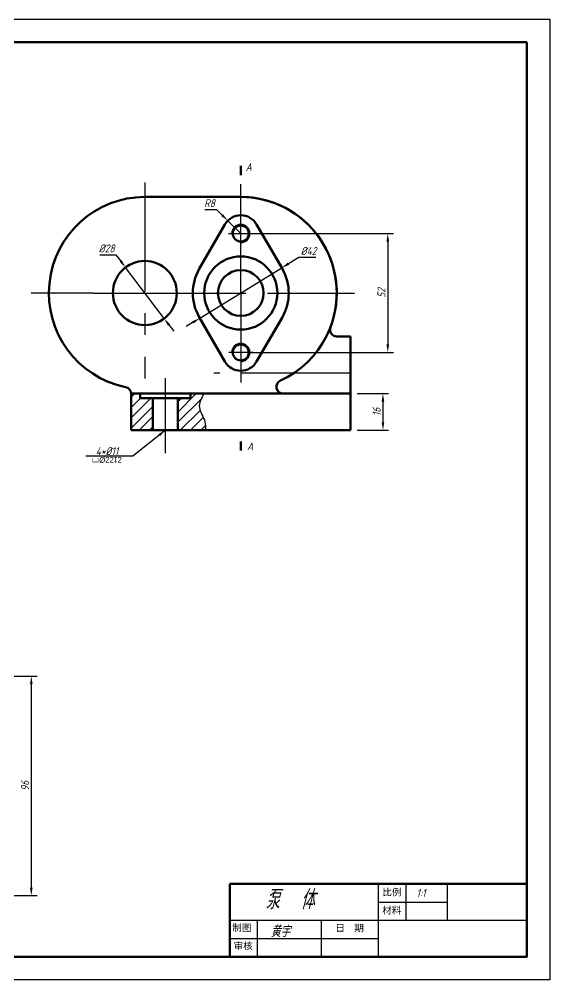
# Model space of a CAD drawing. Header units: millimetres. Extents: x 96 to 4157, y -1988 to 195.
# Drawn here: x 2459.9 to 2692.2, y -703.7 to -283.7 of the extents above; entities that cross this region are included whole.
import ezdxf

# ---------------------------------------------------------------- set-up
doc = ezdxf.new("R2010")
doc.units = ezdxf.units.MM
doc.header["$LTSCALE"] = 1.5
doc.linetypes.add('CENTER', pattern=[50.8, 31.75, -6.35, 6.35, -6.35])
for name, color, linetype, lineweight in [('点画线', 7, 'CENTER', 25), ('粗实线', 7, 'Continuous', 50), ('细线', 7, 'Continuous', 25)]:
    doc.layers.add(name, color=color, linetype=linetype, lineweight=lineweight)
doc.styles.get("Standard").update_dxf_attribs({"font": 'gbeitc.shx', "bigfont": 'gbcbig.shx'})
doc.styles.add('宋体', font='gbeitc.shx', dxfattribs={"bigfont": 'gbcbig.shx'})
doc.dimstyles.new('半径', dxfattribs={"dimtxt": 3.5, "dimasz": 3.5, "dimexe": 2.5, "dimexo": 3, "dimgap": 1, "dimtad": 1, "dimtoh": 1, "dimdsep": 46, "dimtxsty": '宋体', "dimblk1": 'NONE', "dimsah": 1, "dimcen": 2.5, "dimclrd": 7, "dimclre": 7, "dimclrt": 7, "dimadec": 0, "dimazin": 0, "dimtfac": 1, "dimtmove": 0, "dimatfit": 3, "dimfxl": 1, "dimarcsym": 0})
doc.dimstyles.new('直径', dxfattribs={"dimtxt": 3.5, "dimasz": 3.5, "dimexe": 2.5, "dimexo": 3, "dimgap": 1, "dimtad": 1, "dimtoh": 1, "dimdsep": 46, "dimtxsty": '宋体', "dimcen": 2.5, "dimclrd": 7, "dimclre": 7, "dimclrt": 7, "dimadec": 0, "dimazin": 0, "dimtfac": 1, "dimtmove": 0, "dimatfit": 3, "dimfxl": 1, "dimarcsym": 0})
doc.dimstyles.new('长度', dxfattribs={"dimtxt": 3.5, "dimasz": 3.5, "dimexe": 2.5, "dimexo": 3, "dimgap": 1, "dimtad": 1, "dimdsep": 46, "dimtxsty": '宋体', "dimcen": 2.5, "dimclrd": 7, "dimclre": 7, "dimclrt": 7, "dimadec": 0, "dimazin": 0, "dimtfac": 1, "dimtmove": 0, "dimatfit": 3, "dimfxl": 1, "dimarcsym": 0})

# ---------------------------------------------------------------- blocks, each defined once
blk = doc.blocks.new('*D10')
at = {"layer": 'Defpoints', "color": 0, "transparency": 16777216}
for p in [(2506.48, -392.22), (2523.36, -414.57)]:
    blk.add_point(p, dxfattribs=at)
at = {"layer": '细线', "color": 7, "lineweight": -2, "transparency": 16777216}
for p, q in [((2495.21, -386.64), (2502.26, -386.64)), ((2502.26, -386.64), (2504.37, -389.43)), ((2523.36, -414.57), (2506.48, -392.22)), ((2525.47, -417.36), (2527.58, -420.15))]:
    blk.add_line(p, q, dxfattribs=at)
at = {"layer": '细线', "color": 7, "transparency": 16777216}
for points in [[(2504.84, -389.08), (2503.91, -389.78), (2506.48, -392.22)], [(2525.93, -417.01), (2525, -417.71), (2523.36, -414.57)]]:
    blk.add_solid(points, dxfattribs=at)
at = {"layer": '细线', "color": 7, "transparency": 16777216, "insert": (2498.24, -383.89), "char_height": 3.5, "attachment_point": 5, "style": '宋体'}
blk.add_mtext('%%c28', dxfattribs=at)
blk = doc.blocks.new('*D11')
at = {"layer": 'Defpoints', "color": 0, "transparency": 16777216}
for p in [(2574.82, -392.41), (2539.02, -414.38)]:
    blk.add_point(p, dxfattribs=at)
at = {"layer": '细线', "color": 7, "lineweight": -2, "transparency": 16777216}
for p, q in [((2582.35, -387.8), (2577.8, -390.58)), ((2589.76, -387.8), (2582.35, -387.8)), ((2539.02, -414.38), (2574.82, -392.41)), ((2536.04, -416.21), (2533.05, -418.04))]:
    blk.add_line(p, q, dxfattribs=at)
blk.add_arc((2556.92, -403.39), 21, 30, 38.3499, dxfattribs=at)
at = {"layer": '细线', "color": 7, "transparency": 16777216}
for points in [[(2577.5, -390.09), (2578.11, -391.08), (2574.82, -392.41)], [(2535.73, -415.71), (2536.34, -416.7), (2539.02, -414.38)]]:
    blk.add_solid(points, dxfattribs=at)
at = {"layer": '细线', "color": 7, "transparency": 16777216, "insert": (2586.56, -385.05), "char_height": 3.5, "attachment_point": 5, "style": '宋体'}
blk.add_mtext('%%c42', dxfattribs=at)
blk = doc.blocks.new('*D12')
at = {"layer": 'Defpoints', "color": 0, "transparency": 16777216}
for p in [(2551.22, -371.78), (2556.92, -377.39)]:
    blk.add_point(p, dxfattribs=at)
at = {"layer": '细线', "color": 7, "lineweight": -2, "transparency": 16777216}
for p, q in [((2541.22, -366.87), (2546.23, -366.87)), ((2546.23, -366.87), (2548.73, -369.32)), ((2556.92, -377.39), (2551.22, -371.78))]:
    blk.add_line(p, q, dxfattribs=at)
at = {"layer": '细线', "color": 7, "transparency": 16777216}
blk.add_solid([(2549.14, -368.91), (2548.32, -369.74), (2551.22, -371.78)], dxfattribs=at)
at = {"layer": '细线', "color": 7, "transparency": 16777216, "insert": (2543.23, -364.12), "char_height": 3.5, "attachment_point": 5, "style": '宋体'}
blk.add_mtext('R8', dxfattribs=at)
blk = doc.blocks.new('_None')
blk = doc.blocks.new('*D13')
at = {"layer": 'Defpoints', "color": 0, "transparency": 16777216}
for p in [(2604.92, -447.39), (2604.92, -463.39), (2619.15, -463.39)]:
    blk.add_point(p, dxfattribs=at)
at = {"layer": '细线', "color": 7, "lineweight": -2, "transparency": 16777216}
for p, q in [((2607.92, -447.39), (2621.65, -447.39)), ((2619.15, -450.89), (2619.15, -459.89)), ((2607.92, -463.39), (2621.65, -463.39))]:
    blk.add_line(p, q, dxfattribs=at)
at = {"layer": '细线', "color": 7, "transparency": 16777216}
for points in [[(2618.57, -450.89), (2619.73, -450.89), (2619.15, -447.39)], [(2618.57, -459.89), (2619.73, -459.89), (2619.15, -463.39)]]:
    blk.add_solid(points, dxfattribs=at)
at = {"layer": '细线', "color": 7, "transparency": 16777216, "insert": (2616.4, -455.39), "char_height": 3.5, "attachment_point": 5, "rotation": 90, "style": '宋体'}
blk.add_mtext('16', dxfattribs=at)
blk = doc.blocks.new('*D14')
at = {"layer": 'Defpoints', "color": 0, "transparency": 16777216}
for p in [(2556.92, -377.39), (2556.92, -429.39), (2621.26, -429.39)]:
    blk.add_point(p, dxfattribs=at)
at = {"layer": '细线', "color": 7, "lineweight": -2, "transparency": 16777216}
for p, q in [((2559.92, -377.39), (2623.76, -377.39)), ((2621.26, -380.89), (2621.26, -425.89)), ((2559.92, -429.39), (2623.76, -429.39))]:
    blk.add_line(p, q, dxfattribs=at)
at = {"layer": '细线', "color": 7, "transparency": 16777216}
for points in [[(2620.68, -380.89), (2621.85, -380.89), (2621.26, -377.39)], [(2620.68, -425.89), (2621.85, -425.89), (2621.26, -429.39)]]:
    blk.add_solid(points, dxfattribs=at)
at = {"layer": '细线', "color": 7, "transparency": 16777216, "insert": (2618.51, -403.39), "char_height": 3.5, "attachment_point": 5, "rotation": 90, "style": '宋体'}
blk.add_mtext('52', dxfattribs=at)
blk = doc.blocks.new('*D49')
at = {"layer": 'Defpoints', "color": 0, "transparency": 16777216}
for p in [(2424, -570.88), (2424, -666.88), (2465.22, -666.88)]:
    blk.add_point(p, dxfattribs=at)
at = {"layer": '细线', "color": 7, "lineweight": -2, "transparency": 16777216}
for p, q in [((2427, -570.88), (2467.72, -570.88)), ((2465.22, -574.38), (2465.22, -663.38)), ((2427, -666.88), (2467.72, -666.88))]:
    blk.add_line(p, q, dxfattribs=at)
at = {"layer": '细线', "color": 7, "transparency": 16777216}
for points in [[(2464.64, -574.38), (2465.8, -574.38), (2465.22, -570.88)], [(2464.64, -663.38), (2465.8, -663.38), (2465.22, -666.88)]]:
    blk.add_solid(points, dxfattribs=at)
at = {"layer": '细线', "color": 7, "transparency": 16777216, "insert": (2462.47, -618.88), "char_height": 3.5, "attachment_point": 5, "rotation": 90, "style": '宋体'}
blk.add_mtext('96', dxfattribs=at)

msp = doc.modelspace()

# ---------------------------------------------------------------- hatches: boundary and pattern name
at = {"layer": '细线'}
h = msp.add_hatch(dxfattribs=at)
h.set_pattern_fill('ANSI31', color=0)
h.set_pattern_definition([(45, (-62.8657, -2266.4404), (-2.245064, 2.245064), [])])
h.paths.add_polyline_path([(2518.421, -449.395), (2512.921, -449.395), (2512.921, -447.395), (2508.921, -447.395), (2508.921, -463.395), (2518.421, -463.395)])
edge = h.paths.add_edge_path()
edge.add_spline(control_points=[(2541.41, -463.395), (2541.468, -462.135), (2541.629, -458.618), (2537.413, -453.616), (2539.67, -449.434), (2540.771, -447.395)], knot_values=[0, 0, 0, 0, 3.7289161, 10.4178628, 16.7836222, 16.7836222, 16.7836222, 16.7836222], degree=3, periodic=0)
edge.add_line((2540.771, -447.395), (2534.921, -447.395))
edge.add_line((2534.921, -447.395), (2534.921, -449.395))
edge.add_line((2534.921, -449.395), (2529.421, -449.395))
edge.add_line((2529.421, -449.395), (2529.421, -463.395))
edge.add_line((2529.421, -463.395), (2541.41, -463.395))

# ---------------------------------------------------------------- linework, layer by layer
at = {"lineweight": 50}
for p, q in [((2617.186, -661.682), (2682.186, -661.682)), ((2682.186, -693.682), (2682.186, -661.682)), ((2552.186, -693.682), (2552.186, -677.682)), ((2552.186, -693.682), (2682.186, -693.682))]:
    msp.add_line(p, q, dxfattribs=at)
msp.add_line((2692.186, -703.682), (2692.186, -703.682))
at = {"layer": '点画线'}
for p, q in [((2514.921, -355.068), (2514.921, -440.725)), ((2556.921, -403.395), (2556.921, -355.82)), ((2551.565, -377.395), (2562.767, -377.395)), ((2492.434, -403.395), (2465.118, -403.395)), ((2492.434, -403.395), (2606.743, -403.395)), ((2514.921, -403.395), (2556.921, -403.395)), ((2556.921, -403.395), (2556.921, -442.521)), ((2562.351, -429.395), (2551.756, -429.395)), ((2523.921, -473.472), (2523.921, -440.697)), ((2604.921, -438.395), (2545.067, -438.395))]:
    msp.add_line(p, q, dxfattribs=at)
at = {"layer": '粗实线'}
for p, q in [((2108.186, -293.682), (2682.186, -293.682)), ((2682.186, -293.682), (2682.186, -693.682)), ((2556.921, -351.822), (2556.921, -347.822)), ((2514.921, -361.395), (2556.921, -361.395)), ((2549.993, -373.395), (2538.735, -392.895)), ((2563.849, -373.395), (2575.108, -392.895)), ((2549.993, -433.395), (2538.735, -413.895)), ((2563.849, -433.395), (2575.108, -413.895)), ((2604.921, -422.395), (2598.981, -422.395)), ((2604.921, -447.395), (2604.921, -422.395)), ((2604.921, -463.395), (2604.921, -438.395)), ((2604.921, -447.395), (2508.921, -447.395)), ((2508.921, -447.395), (2508.921, -447.485)), ((2508.921, -447.395), (2508.921, -463.395)), ((2512.921, -449.395), (2512.921, -447.395)), ((2518.421, -449.395), (2512.921, -449.395)), ((2518.421, -463.395), (2518.421, -449.395)), ((2518.421, -449.395), (2529.421, -449.395)), ((2529.421, -463.395), (2529.421, -449.395)), ((2529.421, -449.395), (2534.921, -449.395)), ((2534.921, -449.395), (2534.921, -447.395)), ((2604.921, -447.395), (2575.468, -447.395)), ((2604.921, -447.395), (2604.921, -463.395)), ((2604.921, -463.395), (2604.921, -447.395)), ((2604.921, -463.395), (2508.921, -463.395)), ((2508.921, -463.395), (2523.921, -463.395)), ((2523.921, -463.395), (2518.421, -463.395)), ((2523.921, -463.395), (2529.421, -463.395)), ((2556.921, -468.286), (2556.921, -472.286)), ((2682.186, -693.682), (2108.186, -693.682))]:
    msp.add_line(p, q, dxfattribs=at)
at = {"layer": '粗实线', "color": 0, "lineweight": 50}
msp.add_line((2682.186, -555.182), (2682.186, -661.682), dxfattribs=at)
at = {"layer": '粗实线', "ltscale": 11}
for p in [(2617.186, -661.682), (2552.186, -677.682)]:
    msp.add_line(p, (2552.186, -661.682), dxfattribs=at)
at = {"layer": '粗实线'}
for centre, radius in [((2556.921, -377.395), 3.5), ((2514.921, -403.395), 14), ((2556.921, -403.395), 16), ((2556.921, -403.395), 10), ((2556.921, -429.395), 3.5)]:
    msp.add_circle(centre, radius, dxfattribs=at)
for centre, radius, start, end in [((2514.921, -403.395), 42, 90, 258.46304), ((2556.921, -403.395), 42, 339.1725, 90), ((2556.921, -403.395), 42, 294.34065, 90), ((2556.921, -377.395), 8, 30, 150), ((2556.921, -403.395), 21, 150, 210), ((2556.921, -403.395), 21, 150, 210), ((2556.921, -403.395), 21, 330, 30), ((2556.921, -403.395), 21, 330, 30), ((2598.981, -419.395), 3, 159.1725, 270), ((2556.921, -429.395), 8, 210, 330), ((2505.921, -447.485), 3, 0, 78.46304), ((2575.468, -444.395), 3, 114.34065, 270)]:
    msp.add_arc(centre, radius, start, end, dxfattribs=at)
at = {"layer": '细线'}
for p, q in [((2098.186, -283.682), (2692.186, -283.682)), ((2692.186, -283.682), (2692.186, -693.682)), ((2692.186, -693.682), (2692.186, -703.682)), ((2692.186, -703.682), (2098.186, -703.682))]:
    msp.add_line(p, q, dxfattribs=at)
at = {"layer": '细线', "ltscale": 11}
for p, q in [((2617.186, -693.682), (2617.186, -661.682)), ((2629.201, -661.682), (2629.234, -677.682)), ((2647.186, -661.682), (2647.186, -677.682)), ((2617.186, -669.682), (2647.186, -669.682)), ((2552.186, -677.682), (2682.186, -677.682)), ((2564.186, -693.682), (2564.186, -677.682)), ((2592.186, -693.682), (2592.186, -677.682)), ((2552.186, -685.682), (2617.186, -685.682))]:
    msp.add_line(p, q, dxfattribs=at)
at = {"layer": '细线', "color": 0, "lineweight": 25}
msp.add_line((2682.186, -693.682), (2552.186, -693.682), dxfattribs=at)
at = {"layer": '细线'}
for centre in [(2556.921, -377.395), (2556.921, -429.395)]:
    msp.add_arc(centre, 4, 270, 180, dxfattribs=at)
msp.add_spline([(2540.771, -447.395), (2538.785, -453.443), (2541.227, -459.67), (2541.41, -463.395)], degree=3, dxfattribs=at)
at = {"layer": '细线', "color": 0, "lineweight": 25}
msp.add_point((2682.186, -693.682), dxfattribs=at)
msp.add_point((2682.186, -693.682), dxfattribs=at)
msp.add_point((2682.186, -693.682), dxfattribs=at)

# ---------------------------------------------------------------- texts
at = {"layer": '粗实线', "attachment_point": 1, "style": '宋体'}
for s, width, gutter_width, insert, char_height in [('A', 8.64863, 17.5, (2559.008, -346.581), 3.5), ('A', 7.26117, 17.5, (2559.623, -468.695), 3.5), ('泵  体', 65, 12.5, (2567.691, -664.363), 8.5), ('1:1', 17.98493, 12.5, (2633.835, -663.966), 3.5)]:
    msp.add_mtext_dynamic_manual_height_columns(s, width=width, gutter_width=gutter_width, heights=[0], dxfattribs=dict(at, insert=insert, char_height=char_height))
at = {"layer": '粗实线', "insert": (2570, -680), "char_height": 5, "attachment_point": 1}
msp.add_mtext_dynamic_manual_height_columns('黄宇', width=83.90591, gutter_width=37.458, heights=[5.441], dxfattribs=at)
at = {"layer": '细线', "attachment_point": 1, "style": '宋体'}
for s, width, heights, insert, char_height in [('4*%%C11', 5.93345, [0], (2493.432, -470.8), 3.5), ('{\\Fgdt|c134;v%%C22x2}', 15.49695, [3.882], (2491.664, -475.096), 2.5)]:
    msp.add_mtext_dynamic_manual_height_columns(s, width=width, gutter_width=17.5, heights=heights, dxfattribs=dict(at, insert=insert, char_height=char_height))
at = {"layer": '细线', "ltscale": 11, "char_height": 3, "attachment_point": 1, "style": '宋体'}
for s, width, insert in [('{\\fSimSun|b0|i0|c134|p2;比例}', 12.03161, (2618.887, -663.87)), ('{\\fSimSun|b0|i0|c134|p2;材料}', 12.04815, (2618.834, -671.823)), ('{\\fSimSun|b0|i0|c134|p2;制图}', 12, (2553.187, -679.434)), ('{\\fSimSun|b0|i0|c134|p2;日  期}', 25, (2598.32, -679.559)), ('{\\fSimSun|b0|i0|c134|p2;审核}', 12, (2553.751, -687.372))]:
    msp.add_mtext_dynamic_manual_height_columns(s, width=width, gutter_width=12.5, heights=[0], dxfattribs=dict(at, insert=insert))

# ---------------------------------------------------------------- dimensions: what is measured, and where the dimension line sits
at = {"layer": '细线'}
dim = msp.add_radius_dim(center=(2556.921, -377.395), mpoint=(2551.221, -371.781), dimstyle='半径', override={"dimpost": 'R<>'}, dxfattribs=at)
dim.commit()
dim.dimension.update_dxf_attribs({"geometry": '*D12', "text_midpoint": (2543.229, -364.119)})
for base, p1, p2, picture, middle in [((2621.264, -429.395), (2556.921, -377.395), (2556.921, -429.395), '*D14', (2618.514, -403.395)), ((2619.151, -463.395), (2604.921, -447.395), (2604.921, -463.395), '*D13', (2616.401, -455.395)), ((2465.221, -666.881), (2423.996, -570.881), (2423.996, -666.881), '*D49', (2462.471, -618.881))]:
    dim = msp.add_linear_dim(base=base, p1=p1, p2=p2, angle=90, dimstyle='长度', dxfattribs=at)
    dim.commit()
    dim.dimension.update_dxf_attribs({"geometry": picture, "text_midpoint": middle})
for p1, p2, picture, middle in [((2523.359, -414.566), (2506.483, -392.223), '*D10', (2498.238, -386.637)), ((2539.021, -414.376), (2574.821, -392.413), '*D11', (2586.556, -387.795))]:
    dim = msp.add_diameter_dim_2p(p1=p1, p2=p2, dimstyle='直径', override={"dimpost": '%%c<>'}, dxfattribs=at)
    dim.commit()
    dim.dimension.update_dxf_attribs({"geometry": picture, "text_midpoint": middle, "dimtype": 163})

# ---------------------------------------------------------------- leaders
msp.add_leader([(2523.921, -463.395), (2509.606, -474.702), (2489.125, -474.702)], dimstyle='长度', override={"dimgap": 1, "dimtad": 0}, dxfattribs=at)

doc.saveas('drawing.dxf')
